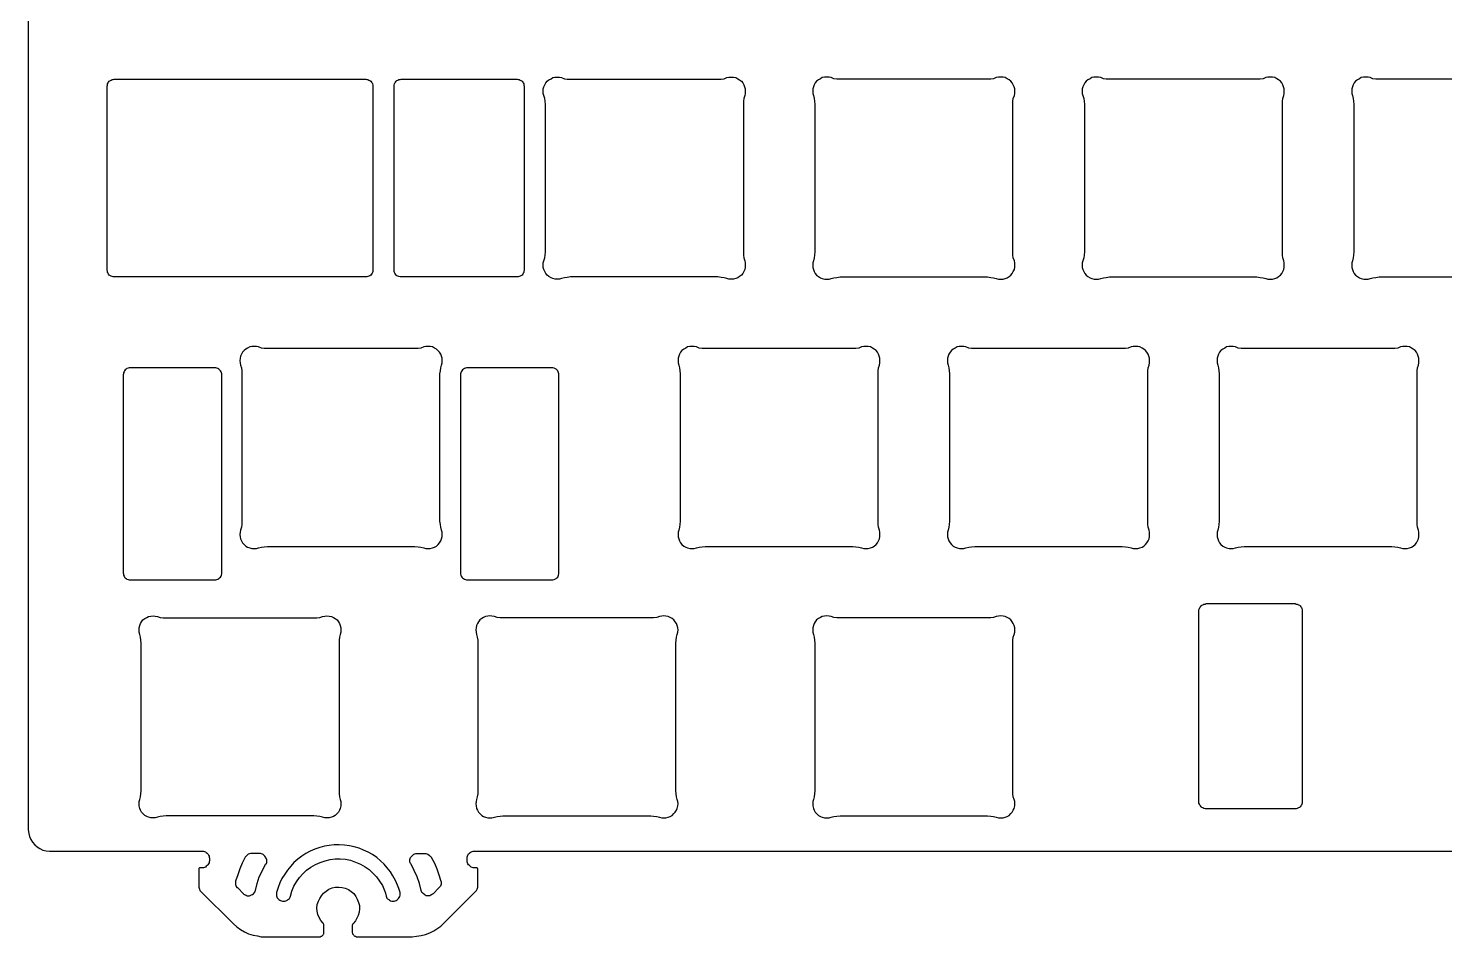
# Model space of a CAD drawing. Extents: x -525 to -176, y -2993 to -2861.
# Drawn here: x -524.8 to -424.7, y -2992.7 to -2928.5 of the extents above; entities that cross this region are included whole.
import ezdxf

# ---------------------------------------------------------------- set-up
doc = ezdxf.new("R2010")
doc.units = 0
doc.layers.get('0').update_dxf_attribs({"linetype": 'CONTINUOUS'})

msp = doc.modelspace()

# ---------------------------------------------------------------- linework, layer by layer
for points in [[(-524.820862, -2868.651855), (-524.820862, -2985.151855), (-524.820862, -2985.151855), (-524.795959, -2985.401855), (-524.746155, -2985.626953), (-524.646057, -2985.827148), (-524.521057, -2986.026855), (-524.371155, -2986.202148), (-524.195862, -2986.352051), (-523.996155, -2986.477051), (-523.795959, -2986.577148), (-523.570862, -2986.626953), (-523.320862, -2986.651855), (-523.320862, -2986.651855), (-512.521057, -2986.651855), (-512.521057, -2986.651855), (-512.445862, -2986.651855), (-512.371155, -2986.676758), (-512.371155, -2986.676758), (-512.295959, -2986.702148), (-512.246155, -2986.751953), (-512.246155, -2986.751953), (-512.170959, -2986.801758), (-512.121155, -2986.852051), (-512.121155, -2986.852051), (-512.096252, -2986.926758), (-512.045959, -2987.001953), (-512.045959, -2987.001953), (-512.045959, -2987.077148), (-512.021057, -2987.151855), (-512.021057, -2987.327148), (-512.021057, -2987.327148), (-512.045959, -2987.401855), (-512.045959, -2987.477051), (-512.045959, -2987.477051), (-512.096252, -2987.551758), (-512.121155, -2987.626953), (-512.121155, -2987.626953), (-512.170959, -2987.676758), (-512.246155, -2987.727051), (-512.246155, -2987.727051), (-512.295959, -2987.776855), (-512.371155, -2987.801758), (-512.371155, -2987.801758), (-512.445862, -2987.827148), (-512.521057, -2987.827148), (-512.670959, -2987.827148), (-512.670959, -2987.827148), (-512.695862, -2987.827148), (-512.721252, -2987.827148), (-512.721252, -2987.827148), (-512.721252, -2987.852051), (-512.746155, -2987.852051), (-512.746155, -2987.852051), (-512.746155, -2987.852051), (-512.771057, -2987.876953), (-512.771057, -2987.876953), (-512.771057, -2987.876953), (-512.771057, -2987.901855), (-512.771057, -2987.901855), (-512.771057, -2987.901855), (-512.771057, -2987.926758), (-512.771057, -2989.126953), (-512.771057, -2989.126953), (-512.771057, -2989.202148), (-512.746155, -2989.276855), (-512.746155, -2989.276855), (-512.721252, -2989.352051), (-512.695862, -2989.426758), (-512.695862, -2989.426758), (-512.670959, -2989.452148), (-512.646057, -2989.477051), (-510.320862, -2991.801758), (-510.320862, -2991.801758), (-510.070862, -2992.001953), (-509.820862, -2992.202148), (-509.545959, -2992.352051), (-509.545959, -2992.352051), (-509.246155, -2992.501953), (-508.920959, -2992.602051), (-508.621155, -2992.651855), (-508.621155, -2992.651855), (-508.371155, -2992.702148), (-508.121155, -2992.702148), (-504.221252, -2992.702148), (-504.221252, -2992.702148), (-504.170959, -2992.702148), (-504.121155, -2992.676758), (-504.121155, -2992.676758), (-504.070862, -2992.676758), (-504.045959, -2992.651855), (-504.045959, -2992.651855), (-503.996155, -2992.602051), (-503.971252, -2992.577148), (-503.971252, -2992.577148), (-503.945862, -2992.526855), (-503.920959, -2992.501953), (-503.920959, -2992.501953), (-503.920959, -2992.452148), (-503.920959, -2992.401855), (-503.920959, -2991.952148), (-503.920959, -2991.952148), (-503.920959, -2991.901855), (-503.920959, -2991.852051), (-503.920959, -2991.852051), (-503.945862, -2991.801758), (-503.971252, -2991.776855), (-503.971252, -2991.776855), (-503.971252, -2991.751953), (-503.996155, -2991.727051), (-503.996155, -2991.727051), (-504.146057, -2991.551758), (-504.271057, -2991.352051), (-504.271057, -2991.352051), (-504.346252, -2991.126953), (-504.396057, -2990.901855), (-504.396057, -2990.901855), (-504.420959, -2990.676758), (-504.396057, -2990.426758), (-504.396057, -2990.426758), (-504.320862, -2990.202148), (-504.221252, -2990.001953), (-504.221252, -2990.001953), (-504.096252, -2989.801758), (-503.945862, -2989.626953), (-503.945862, -2989.626953), (-503.771057, -2989.477051), (-503.570862, -2989.352051), (-503.570862, -2989.352051), (-503.346252, -2989.251953), (-503.121155, -2989.202148), (-503.121155, -2989.202148), (-502.871155, -2989.202148), (-502.646057, -2989.227051), (-502.646057, -2989.227051), (-502.420959, -2989.276855), (-502.195862, -2989.376953), (-502.195862, -2989.376953), (-501.996155, -2989.501953), (-501.820862, -2989.651855), (-501.820862, -2989.651855), (-501.670959, -2989.852051), (-501.570862, -2990.051758), (-501.570862, -2990.051758), (-501.471252, -2990.276855), (-501.420959, -2990.501953), (-501.420959, -2990.501953), (-501.420959, -2990.727051), (-501.445862, -2990.977051), (-501.445862, -2990.977051), (-501.496155, -2991.202148), (-501.596252, -2991.401855), (-501.596252, -2991.401855), (-501.695862, -2991.577148), (-501.820862, -2991.727051), (-501.820862, -2991.727051), (-501.846252, -2991.776855), (-501.871155, -2991.801758), (-501.871155, -2991.801758), (-501.896057, -2991.852051), (-501.920959, -2991.901855), (-501.920959, -2991.901855), (-501.920959, -2991.926758), (-501.920959, -2991.952148), (-501.920959, -2992.401855), (-501.920959, -2992.401855), (-501.896057, -2992.452148), (-501.896057, -2992.501953), (-501.896057, -2992.501953), (-501.871155, -2992.526855), (-501.846252, -2992.577148), (-501.846252, -2992.577148), (-501.820862, -2992.602051), (-501.795959, -2992.651855), (-501.795959, -2992.651855), (-501.746155, -2992.676758), (-501.695862, -2992.676758), (-501.695862, -2992.676758), (-501.646057, -2992.702148), (-501.621155, -2992.702148), (-497.695862, -2992.702148)], [(-519.246155, -2932.551758), (-519.221252, -2932.477051), (-519.221252, -2932.401855), (-519.221252, -2932.401855), (-519.170959, -2932.327148), (-519.146057, -2932.276855), (-519.146057, -2932.276855), (-519.096252, -2932.202148), (-519.021057, -2932.151855), (-519.021057, -2932.151855), (-518.971252, -2932.126953), (-518.896057, -2932.077148), (-518.896057, -2932.077148), (-518.820862, -2932.077148), (-518.746155, -2932.051758), (-500.971252, -2932.051758), (-500.971252, -2932.051758), (-500.896057, -2932.077148), (-500.820862, -2932.077148), (-500.820862, -2932.077148), (-500.746155, -2932.126953), (-500.670959, -2932.151855), (-500.670959, -2932.151855), (-500.621155, -2932.202148), (-500.570862, -2932.276855), (-500.570862, -2932.276855), (-500.521057, -2932.327148), (-500.496155, -2932.401855), (-500.496155, -2932.401855), (-500.471252, -2932.477051), (-500.471252, -2932.551758), (-500.471252, -2945.551758), (-500.471252, -2945.551758), (-500.471252, -2945.651855), (-500.496155, -2945.727051), (-500.496155, -2945.727051), (-500.521057, -2945.776855), (-500.570862, -2945.852051), (-500.570862, -2945.852051), (-500.621155, -2945.926758), (-500.670959, -2945.977051), (-500.670959, -2945.977051), (-500.746155, -2946.001953), (-500.820862, -2946.026855), (-500.820862, -2946.026855), (-500.896057, -2946.051758), (-500.971252, -2946.051758), (-518.746155, -2946.051758), (-518.746155, -2946.051758), (-518.820862, -2946.051758), (-518.896057, -2946.026855), (-518.896057, -2946.026855), (-518.971252, -2946.001953), (-519.021057, -2945.977051), (-519.021057, -2945.977051), (-519.096252, -2945.926758), (-519.146057, -2945.852051), (-519.146057, -2945.852051), (-519.170959, -2945.776855), (-519.221252, -2945.727051), (-519.221252, -2945.727051), (-519.221252, -2945.651855), (-519.246155, -2945.551758), (-519.246155, -2932.551758)], [(-498.971252, -2932.551758), (-498.971252, -2932.477051), (-498.945862, -2932.401855), (-498.945862, -2932.401855), (-498.920959, -2932.327148), (-498.871155, -2932.276855), (-498.871155, -2932.276855), (-498.820862, -2932.202148), (-498.771057, -2932.151855), (-498.771057, -2932.151855), (-498.695862, -2932.126953), (-498.621155, -2932.077148), (-498.621155, -2932.077148), (-498.545959, -2932.077148), (-498.471252, -2932.051758), (-490.271057, -2932.051758), (-490.271057, -2932.051758), (-490.195862, -2932.077148), (-490.121155, -2932.077148), (-490.121155, -2932.077148), (-490.045959, -2932.126953), (-489.996155, -2932.151855), (-489.996155, -2932.151855), (-489.920959, -2932.202148), (-489.871155, -2932.276855), (-489.871155, -2932.276855), (-489.846252, -2932.327148), (-489.795959, -2932.401855), (-489.795959, -2932.401855), (-489.795959, -2932.477051), (-489.771057, -2932.551758), (-489.771057, -2945.551758), (-489.771057, -2945.551758), (-489.795959, -2945.651855), (-489.795959, -2945.727051), (-489.795959, -2945.727051), (-489.846252, -2945.776855), (-489.871155, -2945.852051), (-489.871155, -2945.852051), (-489.920959, -2945.926758), (-489.996155, -2945.977051), (-489.996155, -2945.977051), (-490.045959, -2946.001953), (-490.121155, -2946.026855), (-490.121155, -2946.026855), (-490.195862, -2946.051758), (-490.271057, -2946.051758), (-498.471252, -2946.051758), (-498.471252, -2946.051758), (-498.545959, -2946.051758), (-498.621155, -2946.026855), (-498.621155, -2946.026855), (-498.695862, -2946.001953), (-498.771057, -2945.977051), (-498.771057, -2945.977051), (-498.820862, -2945.926758), (-498.871155, -2945.852051), (-498.871155, -2945.852051), (-498.920959, -2945.776855), (-498.945862, -2945.727051), (-498.945862, -2945.727051), (-498.971252, -2945.651855), (-498.971252, -2945.551758), (-498.971252, -2932.551758)], [(-486.496155, -2946.051758), (-486.721252, -2946.077148), (-486.920959, -2946.102051), (-487.121155, -2946.151855), (-487.271057, -2946.202148), (-487.420959, -2946.202148), (-487.420959, -2946.202148), (-487.570862, -2946.202148), (-487.746155, -2946.151855), (-487.746155, -2946.151855), (-487.871155, -2946.102051), (-488.021057, -2946.026855), (-488.021057, -2946.026855), (-488.146057, -2945.926758), (-488.246155, -2945.801758), (-488.246155, -2945.801758), (-488.320862, -2945.651855), (-488.371155, -2945.526855), (-488.371155, -2945.526855), (-488.420959, -2945.376953), (-488.420959, -2945.202148), (-488.420959, -2945.202148), (-488.420959, -2945.051758), (-488.371155, -2944.901855), (-488.371155, -2944.901855), (-488.320862, -2944.702148), (-488.295959, -2944.501953), (-488.271057, -2944.276855), (-488.271057, -2933.852051), (-488.271057, -2933.852051), (-488.295959, -2933.626953), (-488.320862, -2933.426758), (-488.371155, -2933.227051), (-488.371155, -2933.227051), (-488.420959, -2933.077148), (-488.420959, -2932.926758), (-488.420959, -2932.926758), (-488.420959, -2932.751953), (-488.371155, -2932.602051), (-488.371155, -2932.602051), (-488.320862, -2932.452148), (-488.246155, -2932.327148), (-488.246155, -2932.327148), (-488.146057, -2932.202148), (-488.021057, -2932.102051), (-488.021057, -2932.102051), (-487.871155, -2932.026855), (-487.746155, -2931.952148), (-487.746155, -2931.952148), (-487.596252, -2931.926758), (-487.420959, -2931.926758), (-487.420959, -2931.926758), (-487.271057, -2931.926758), (-487.121155, -2931.952148), (-487.121155, -2931.952148), (-486.920959, -2932.026855), (-486.721252, -2932.051758), (-486.496155, -2932.051758), (-476.070862, -2932.051758), (-476.070862, -2932.051758), (-475.846252, -2932.051758), (-475.646057, -2932.026855), (-475.445862, -2931.952148), (-475.445862, -2931.952148), (-475.295959, -2931.926758), (-475.146057, -2931.926758), (-475.146057, -2931.926758), (-474.971252, -2931.926758), (-474.820862, -2931.952148), (-474.820862, -2931.952148), (-474.670959, -2932.026855), (-474.545959, -2932.102051), (-474.545959, -2932.102051), (-474.420959, -2932.202148), (-474.320862, -2932.327148), (-474.320862, -2932.327148), (-474.246155, -2932.452148), (-474.195862, -2932.602051), (-474.195862, -2932.602051), (-474.146057, -2932.751953), (-474.146057, -2932.901855), (-474.146057, -2932.901855), (-474.146057, -2933.077148), (-474.170959, -2933.227051), (-474.170959, -2933.227051), (-474.246155, -2933.426758), (-474.271057, -2933.626953), (-474.271057, -2933.852051), (-474.271057, -2944.276855), (-474.271057, -2944.276855), (-474.271057, -2944.501953), (-474.246155, -2944.702148), (-474.170959, -2944.901855), (-474.170959, -2944.901855), (-474.146057, -2945.051758), (-474.146057, -2945.202148), (-474.146057, -2945.202148), (-474.146057, -2945.352051), (-474.170959, -2945.526855), (-474.170959, -2945.526855), (-474.246155, -2945.651855), (-474.320862, -2945.801758), (-474.320862, -2945.801758), (-474.420959, -2945.926758), (-474.545959, -2946.026855), (-474.545959, -2946.026855), (-474.670959, -2946.102051), (-474.820862, -2946.151855), (-474.820862, -2946.151855), (-474.971252, -2946.202148), (-475.146057, -2946.202148), (-475.146057, -2946.202148), (-475.295959, -2946.202148), (-475.445862, -2946.151855), (-475.445862, -2946.151855), (-475.646057, -2946.102051), (-475.846252, -2946.077148), (-476.070862, -2946.051758), (-486.496155, -2946.051758)], [(-469.221252, -2944.276855), (-469.246155, -2944.501953), (-469.271057, -2944.702148), (-469.320862, -2944.901855), (-469.320862, -2944.901855), (-469.371155, -2945.051758), (-469.371155, -2945.202148), (-469.371155, -2945.202148), (-469.371155, -2945.376953), (-469.320862, -2945.526855), (-469.320862, -2945.526855), (-469.271057, -2945.651855), (-469.195862, -2945.801758), (-469.195862, -2945.801758), (-469.096252, -2945.926758), (-468.971252, -2946.026855), (-468.971252, -2946.026855), (-468.820862, -2946.102051), (-468.695862, -2946.151855), (-468.695862, -2946.151855), (-468.521057, -2946.202148), (-468.371155, -2946.202148), (-468.371155, -2946.202148), (-468.221252, -2946.202148), (-468.070862, -2946.151855), (-467.871155, -2946.102051), (-467.670959, -2946.077148), (-467.445862, -2946.051758), (-457.021057, -2946.051758), (-457.021057, -2946.051758), (-456.795959, -2946.077148), (-456.596252, -2946.102051), (-456.396057, -2946.151855), (-456.396057, -2946.151855), (-456.246155, -2946.202148), (-456.096252, -2946.202148), (-456.096252, -2946.202148), (-455.920959, -2946.202148), (-455.771057, -2946.151855), (-455.771057, -2946.151855), (-455.621155, -2946.102051), (-455.496155, -2946.026855), (-455.496155, -2946.026855), (-455.371155, -2945.926758), (-455.271057, -2945.801758), (-455.271057, -2945.801758), (-455.195862, -2945.651855), (-455.121155, -2945.526855), (-455.121155, -2945.526855), (-455.096252, -2945.352051), (-455.096252, -2945.202148), (-455.096252, -2945.202148), (-455.096252, -2945.051758), (-455.121155, -2944.901855), (-455.121155, -2944.901855), (-455.195862, -2944.702148), (-455.221252, -2944.501953), (-455.221252, -2944.276855), (-455.221252, -2933.852051), (-455.221252, -2933.626953), (-455.195862, -2933.426758), (-455.121155, -2933.227051), (-455.121155, -2933.227051), (-455.096252, -2933.077148), (-455.096252, -2932.901855), (-455.096252, -2932.901855), (-455.096252, -2932.751953), (-455.146057, -2932.602051), (-455.146057, -2932.602051), (-455.195862, -2932.452148), (-455.271057, -2932.327148), (-455.271057, -2932.327148), (-455.371155, -2932.202148), (-455.496155, -2932.102051), (-455.496155, -2932.102051), (-455.621155, -2932.026855), (-455.771057, -2931.952148), (-455.771057, -2931.952148), (-455.920959, -2931.926758), (-456.096252, -2931.926758), (-456.096252, -2931.926758), (-456.246155, -2931.926758), (-456.396057, -2931.952148), (-456.396057, -2931.952148), (-456.596252, -2932.026855), (-456.795959, -2932.051758), (-457.021057, -2932.051758), (-467.445862, -2932.051758), (-467.670959, -2932.051758), (-467.871155, -2932.026855), (-468.070862, -2931.952148), (-468.070862, -2931.952148), (-468.221252, -2931.926758), (-468.371155, -2931.926758), (-468.371155, -2931.926758), (-468.545959, -2931.926758), (-468.695862, -2931.952148), (-468.695862, -2931.952148), (-468.820862, -2932.026855), (-468.971252, -2932.102051), (-468.971252, -2932.102051), (-469.096252, -2932.202148), (-469.195862, -2932.327148), (-469.195862, -2932.327148), (-469.271057, -2932.452148), (-469.320862, -2932.602051), (-469.320862, -2932.602051), (-469.371155, -2932.751953), (-469.371155, -2932.926758), (-469.371155, -2932.926758), (-469.371155, -2933.077148), (-469.320862, -2933.227051), (-469.320862, -2933.227051), (-469.271057, -2933.426758), (-469.246155, -2933.626953), (-469.221252, -2933.852051), (-469.221252, -2944.276855)], [(-450.170959, -2944.276855), (-450.195862, -2944.501953), (-450.221252, -2944.702148), (-450.271057, -2944.901855), (-450.271057, -2944.901855), (-450.320862, -2945.051758), (-450.320862, -2945.202148), (-450.320862, -2945.202148), (-450.320862, -2945.376953), (-450.271057, -2945.526855), (-450.271057, -2945.526855), (-450.221252, -2945.651855), (-450.146057, -2945.801758), (-450.146057, -2945.801758), (-450.045959, -2945.926758), (-449.920959, -2946.026855), (-449.920959, -2946.026855), (-449.771057, -2946.102051), (-449.646057, -2946.151855), (-449.646057, -2946.151855), (-449.471252, -2946.202148), (-449.320862, -2946.202148), (-449.320862, -2946.202148), (-449.170959, -2946.202148), (-449.021057, -2946.151855), (-448.820862, -2946.102051), (-448.621155, -2946.077148), (-448.396057, -2946.051758), (-437.971252, -2946.051758), (-437.971252, -2946.051758), (-437.746155, -2946.077148), (-437.545959, -2946.102051), (-437.346252, -2946.151855), (-437.346252, -2946.151855), (-437.195862, -2946.202148), (-437.045959, -2946.202148), (-437.045959, -2946.202148), (-436.871155, -2946.202148), (-436.721252, -2946.151855), (-436.721252, -2946.151855), (-436.570862, -2946.102051), (-436.445862, -2946.026855), (-436.445862, -2946.026855), (-436.320862, -2945.926758), (-436.221252, -2945.801758), (-436.221252, -2945.801758), (-436.146057, -2945.651855), (-436.070862, -2945.526855), (-436.070862, -2945.526855), (-436.045959, -2945.352051), (-436.045959, -2945.202148), (-436.045959, -2945.202148), (-436.045959, -2945.051758), (-436.070862, -2944.901855), (-436.070862, -2944.901855), (-436.146057, -2944.702148), (-436.170959, -2944.501953), (-436.170959, -2944.276855), (-436.170959, -2933.852051), (-436.170959, -2933.626953), (-436.146057, -2933.426758), (-436.070862, -2933.227051), (-436.070862, -2933.227051), (-436.045959, -2933.077148), (-436.045959, -2932.901855), (-436.045959, -2932.901855), (-436.045959, -2932.751953), (-436.096252, -2932.602051), (-436.096252, -2932.602051), (-436.146057, -2932.452148), (-436.221252, -2932.327148), (-436.221252, -2932.327148), (-436.320862, -2932.202148), (-436.445862, -2932.102051), (-436.445862, -2932.102051), (-436.570862, -2932.026855), (-436.721252, -2931.952148), (-436.721252, -2931.952148), (-436.871155, -2931.926758), (-437.045959, -2931.926758), (-437.045959, -2931.926758), (-437.195862, -2931.926758), (-437.346252, -2931.952148), (-437.346252, -2931.952148), (-437.545959, -2932.026855), (-437.746155, -2932.051758), (-437.971252, -2932.051758), (-448.396057, -2932.051758), (-448.621155, -2932.051758), (-448.820862, -2932.026855), (-449.021057, -2931.952148), (-449.021057, -2931.952148), (-449.170959, -2931.926758), (-449.320862, -2931.926758), (-449.320862, -2931.926758), (-449.496155, -2931.926758), (-449.646057, -2931.952148), (-449.646057, -2931.952148), (-449.771057, -2932.026855), (-449.920959, -2932.102051), (-449.920959, -2932.102051), (-450.045959, -2932.202148), (-450.146057, -2932.327148), (-450.146057, -2932.327148), (-450.221252, -2932.452148), (-450.271057, -2932.602051), (-450.271057, -2932.602051), (-450.320862, -2932.751953), (-450.320862, -2932.926758), (-450.320862, -2932.926758), (-450.320862, -2933.077148), (-450.271057, -2933.227051), (-450.271057, -2933.227051), (-450.221252, -2933.426758), (-450.195862, -2933.626953), (-450.170959, -2933.852051), (-450.170959, -2944.276855)], [(-418.920959, -2932.051758), (-429.346252, -2932.051758), (-429.570862, -2932.051758), (-429.771057, -2932.026855), (-429.971252, -2931.952148), (-429.971252, -2931.952148), (-430.121155, -2931.926758), (-430.271057, -2931.926758), (-430.271057, -2931.926758), (-430.445862, -2931.926758), (-430.596252, -2931.952148), (-430.596252, -2931.952148), (-430.721252, -2932.026855), (-430.871155, -2932.102051), (-430.871155, -2932.102051), (-430.996155, -2932.202148), (-431.096252, -2932.327148), (-431.096252, -2932.327148), (-431.170959, -2932.452148), (-431.221252, -2932.602051), (-431.221252, -2932.602051), (-431.271057, -2932.751953), (-431.271057, -2932.926758), (-431.271057, -2932.926758), (-431.271057, -2933.077148), (-431.221252, -2933.227051), (-431.221252, -2933.227051), (-431.170959, -2933.426758), (-431.146057, -2933.626953), (-431.121155, -2933.852051), (-431.121155, -2944.276855)], [(-431.121155, -2944.276855), (-431.146057, -2944.501953), (-431.170959, -2944.702148), (-431.221252, -2944.901855), (-431.221252, -2944.901855), (-431.271057, -2945.051758), (-431.271057, -2945.202148), (-431.271057, -2945.202148), (-431.271057, -2945.376953), (-431.221252, -2945.526855), (-431.221252, -2945.526855), (-431.170959, -2945.651855), (-431.096252, -2945.801758), (-431.096252, -2945.801758), (-430.996155, -2945.926758), (-430.871155, -2946.026855), (-430.871155, -2946.026855), (-430.721252, -2946.102051), (-430.596252, -2946.151855), (-430.596252, -2946.151855), (-430.420959, -2946.202148), (-430.271057, -2946.202148), (-430.271057, -2946.202148), (-430.121155, -2946.202148), (-429.971252, -2946.151855), (-429.771057, -2946.102051), (-429.570862, -2946.077148), (-429.346252, -2946.051758), (-418.920959, -2946.051758)], [(-495.721252, -2963.327148), (-495.721252, -2952.901855), (-495.695862, -2952.676758), (-495.670959, -2952.477051), (-495.621155, -2952.276855), (-495.621155, -2952.276855), (-495.570862, -2952.126953), (-495.570862, -2951.952148), (-495.570862, -2951.952148), (-495.570862, -2951.801758), (-495.621155, -2951.651855), (-495.621155, -2951.651855), (-495.670959, -2951.501953), (-495.746155, -2951.376953), (-495.746155, -2951.376953), (-495.871155, -2951.251953), (-495.971252, -2951.151855), (-495.971252, -2951.151855), (-496.121155, -2951.077148), (-496.246155, -2951.001953), (-496.246155, -2951.001953), (-496.420959, -2950.977051), (-496.570862, -2950.977051), (-496.570862, -2950.977051), (-496.721252, -2950.977051), (-496.871155, -2951.001953), (-496.871155, -2951.001953), (-497.070862, -2951.077148), (-497.271057, -2951.102051), (-497.496155, -2951.102051), (-507.920959, -2951.102051), (-507.920959, -2951.102051), (-508.146057, -2951.102051), (-508.346252, -2951.077148), (-508.545959, -2951.001953), (-508.545959, -2951.001953), (-508.695862, -2950.977051), (-508.871155, -2950.977051), (-508.871155, -2950.977051), (-509.021057, -2950.977051), (-509.170959, -2951.001953), (-509.170959, -2951.001953), (-509.320862, -2951.077148), (-509.445862, -2951.151855), (-509.445862, -2951.151855), (-509.570862, -2951.251953), (-509.670959, -2951.376953), (-509.670959, -2951.376953), (-509.746155, -2951.501953), (-509.820862, -2951.651855), (-509.820862, -2951.651855), (-509.846252, -2951.801758), (-509.871155, -2951.977051), (-509.871155, -2951.977051), (-509.846252, -2952.126953), (-509.820862, -2952.276855), (-509.820862, -2952.276855), (-509.746155, -2952.477051), (-509.721252, -2952.676758), (-509.721252, -2952.901855), (-509.721252, -2963.327148), (-509.721252, -2963.327148), (-509.721252, -2963.551758), (-509.746155, -2963.751953), (-509.820862, -2963.952148), (-509.846252, -2964.102051), (-509.871155, -2964.251953), (-509.871155, -2964.251953), (-509.846252, -2964.426758), (-509.820862, -2964.577148), (-509.820862, -2964.577148), (-509.746155, -2964.702148), (-509.670959, -2964.852051), (-509.670959, -2964.852051), (-509.570862, -2964.977051), (-509.445862, -2965.077148), (-509.445862, -2965.077148), (-509.320862, -2965.151855), (-509.170959, -2965.202148), (-509.170959, -2965.202148), (-509.021057, -2965.251953), (-508.846252, -2965.251953), (-508.846252, -2965.251953), (-508.695862, -2965.251953), (-508.545959, -2965.202148), (-508.545959, -2965.202148), (-508.346252, -2965.151855), (-508.146057, -2965.126953), (-507.920959, -2965.102051), (-497.496155, -2965.102051), (-497.496155, -2965.102051), (-497.271057, -2965.126953), (-497.070862, -2965.151855), (-496.871155, -2965.202148), (-496.871155, -2965.202148), (-496.721252, -2965.251953), (-496.570862, -2965.251953), (-496.570862, -2965.251953), (-496.420959, -2965.251953), (-496.246155, -2965.202148), (-496.246155, -2965.202148), (-496.121155, -2965.151855), (-495.971252, -2965.077148), (-495.971252, -2965.077148), (-495.846252, -2964.977051), (-495.746155, -2964.852051), (-495.746155, -2964.852051), (-495.670959, -2964.702148), (-495.621155, -2964.577148), (-495.621155, -2964.577148), (-495.570862, -2964.401855), (-495.570862, -2964.251953), (-495.570862, -2964.251953), (-495.570862, -2964.102051), (-495.621155, -2963.952148), (-495.621155, -2963.952148), (-495.670959, -2963.751953), (-495.695862, -2963.551758), (-495.721252, -2963.327148)], [(-478.746155, -2963.327148), (-478.771057, -2963.551758), (-478.795959, -2963.751953), (-478.846252, -2963.952148), (-478.896057, -2964.102051), (-478.896057, -2964.251953), (-478.896057, -2964.251953), (-478.896057, -2964.426758), (-478.846252, -2964.577148), (-478.846252, -2964.577148), (-478.795959, -2964.702148), (-478.721252, -2964.852051), (-478.721252, -2964.852051), (-478.621155, -2964.977051), (-478.496155, -2965.077148), (-478.496155, -2965.077148), (-478.346252, -2965.151855), (-478.221252, -2965.202148), (-478.221252, -2965.202148), (-478.045959, -2965.251953), (-477.896057, -2965.251953), (-477.896057, -2965.251953), (-477.746155, -2965.251953), (-477.596252, -2965.202148), (-477.596252, -2965.202148), (-477.396057, -2965.151855), (-477.195862, -2965.126953), (-476.971252, -2965.102051), (-466.545959, -2965.102051), (-466.545959, -2965.102051), (-466.320862, -2965.126953), (-466.121155, -2965.151855), (-465.920959, -2965.202148), (-465.920959, -2965.202148), (-465.771057, -2965.251953), (-465.621155, -2965.251953), (-465.621155, -2965.251953), (-465.445862, -2965.251953), (-465.295959, -2965.202148), (-465.295959, -2965.202148), (-465.146057, -2965.151855), (-465.021057, -2965.077148), (-465.021057, -2965.077148), (-464.896057, -2964.977051), (-464.795959, -2964.852051), (-464.795959, -2964.852051), (-464.721252, -2964.702148), (-464.646057, -2964.577148), (-464.646057, -2964.577148), (-464.621155, -2964.401855), (-464.621155, -2964.251953), (-464.621155, -2964.251953), (-464.621155, -2964.102051), (-464.646057, -2963.952148), (-464.646057, -2963.952148), (-464.721252, -2963.751953), (-464.746155, -2963.551758), (-464.746155, -2963.327148), (-464.746155, -2952.901855), (-464.746155, -2952.676758), (-464.721252, -2952.477051), (-464.646057, -2952.276855), (-464.646057, -2952.276855), (-464.621155, -2952.126953), (-464.621155, -2951.952148), (-464.621155, -2951.952148), (-464.621155, -2951.801758), (-464.670959, -2951.651855), (-464.670959, -2951.651855), (-464.721252, -2951.501953), (-464.795959, -2951.376953), (-464.795959, -2951.376953), (-464.896057, -2951.251953), (-465.021057, -2951.151855), (-465.021057, -2951.151855), (-465.146057, -2951.077148), (-465.295959, -2951.001953), (-465.295959, -2951.001953), (-465.445862, -2950.977051), (-465.621155, -2950.977051), (-465.621155, -2950.977051), (-465.771057, -2950.977051), (-465.920959, -2951.001953), (-465.920959, -2951.001953), (-466.121155, -2951.077148), (-466.320862, -2951.102051), (-466.545959, -2951.102051), (-476.971252, -2951.102051), (-477.195862, -2951.102051), (-477.396057, -2951.077148), (-477.596252, -2951.001953), (-477.596252, -2951.001953), (-477.746155, -2950.977051), (-477.896057, -2950.977051), (-477.896057, -2950.977051), (-478.070862, -2950.977051), (-478.221252, -2951.001953), (-478.221252, -2951.001953), (-478.346252, -2951.077148), (-478.496155, -2951.151855), (-478.496155, -2951.151855), (-478.621155, -2951.251953), (-478.721252, -2951.376953), (-478.721252, -2951.376953), (-478.795959, -2951.501953), (-478.846252, -2951.651855), (-478.846252, -2951.651855), (-478.896057, -2951.801758), (-478.896057, -2951.977051), (-478.896057, -2951.977051), (-478.896057, -2952.126953), (-478.846252, -2952.276855), (-478.846252, -2952.276855), (-478.795959, -2952.477051), (-478.771057, -2952.676758), (-478.746155, -2952.901855), (-478.746155, -2963.327148)], [(-459.695862, -2963.327148), (-459.721252, -2963.551758), (-459.746155, -2963.751953), (-459.795959, -2963.952148), (-459.846252, -2964.102051), (-459.846252, -2964.251953), (-459.846252, -2964.251953), (-459.846252, -2964.426758), (-459.795959, -2964.577148), (-459.795959, -2964.577148), (-459.746155, -2964.702148), (-459.670959, -2964.852051), (-459.670959, -2964.852051), (-459.570862, -2964.977051), (-459.445862, -2965.077148), (-459.445862, -2965.077148), (-459.295959, -2965.151855), (-459.170959, -2965.202148), (-459.170959, -2965.202148), (-458.996155, -2965.251953), (-458.846252, -2965.251953), (-458.846252, -2965.251953), (-458.695862, -2965.251953), (-458.545959, -2965.202148), (-458.545959, -2965.202148), (-458.346252, -2965.151855), (-458.146057, -2965.126953), (-457.920959, -2965.102051), (-447.496155, -2965.102051), (-447.496155, -2965.102051), (-447.271057, -2965.126953), (-447.070862, -2965.151855), (-446.871155, -2965.202148), (-446.871155, -2965.202148), (-446.721252, -2965.251953), (-446.570862, -2965.251953), (-446.570862, -2965.251953), (-446.396057, -2965.251953), (-446.246155, -2965.202148), (-446.246155, -2965.202148), (-446.096252, -2965.151855), (-445.971252, -2965.077148), (-445.971252, -2965.077148), (-445.846252, -2964.977051), (-445.746155, -2964.852051), (-445.746155, -2964.852051), (-445.670959, -2964.702148), (-445.596252, -2964.577148), (-445.596252, -2964.577148), (-445.570862, -2964.401855), (-445.570862, -2964.251953), (-445.570862, -2964.251953), (-445.570862, -2964.102051), (-445.596252, -2963.952148), (-445.596252, -2963.952148), (-445.670959, -2963.751953), (-445.695862, -2963.551758), (-445.695862, -2963.327148), (-445.695862, -2952.901855), (-445.695862, -2952.676758), (-445.670959, -2952.477051), (-445.596252, -2952.276855), (-445.596252, -2952.276855), (-445.570862, -2952.126953), (-445.570862, -2951.952148), (-445.570862, -2951.952148), (-445.570862, -2951.801758), (-445.621155, -2951.651855), (-445.621155, -2951.651855), (-445.670959, -2951.501953), (-445.746155, -2951.376953), (-445.746155, -2951.376953), (-445.846252, -2951.251953), (-445.971252, -2951.151855), (-445.971252, -2951.151855), (-446.096252, -2951.077148), (-446.246155, -2951.001953), (-446.246155, -2951.001953), (-446.396057, -2950.977051), (-446.570862, -2950.977051), (-446.570862, -2950.977051), (-446.721252, -2950.977051), (-446.871155, -2951.001953), (-446.871155, -2951.001953), (-447.070862, -2951.077148), (-447.271057, -2951.102051), (-447.496155, -2951.102051), (-457.920959, -2951.102051), (-458.146057, -2951.102051), (-458.346252, -2951.077148), (-458.545959, -2951.001953), (-458.545959, -2951.001953), (-458.695862, -2950.977051), (-458.846252, -2950.977051), (-458.846252, -2950.977051), (-459.021057, -2950.977051), (-459.170959, -2951.001953), (-459.170959, -2951.001953), (-459.295959, -2951.077148), (-459.445862, -2951.151855), (-459.445862, -2951.151855), (-459.570862, -2951.251953), (-459.670959, -2951.376953), (-459.670959, -2951.376953), (-459.746155, -2951.501953), (-459.795959, -2951.651855), (-459.795959, -2951.651855), (-459.846252, -2951.801758), (-459.846252, -2951.977051), (-459.846252, -2951.977051), (-459.846252, -2952.126953), (-459.795959, -2952.276855), (-459.795959, -2952.276855), (-459.746155, -2952.477051), (-459.721252, -2952.676758), (-459.695862, -2952.901855), (-459.695862, -2963.327148)], [(-440.646057, -2963.327148), (-440.670959, -2963.551758), (-440.695862, -2963.751953), (-440.746155, -2963.952148), (-440.795959, -2964.102051), (-440.795959, -2964.251953), (-440.795959, -2964.251953), (-440.795959, -2964.426758), (-440.746155, -2964.577148), (-440.746155, -2964.577148), (-440.695862, -2964.702148), (-440.621155, -2964.852051), (-440.621155, -2964.852051), (-440.521057, -2964.977051), (-440.396057, -2965.077148), (-440.396057, -2965.077148), (-440.246155, -2965.151855), (-440.121155, -2965.202148), (-440.121155, -2965.202148), (-439.945862, -2965.251953), (-439.795959, -2965.251953), (-439.795959, -2965.251953), (-439.646057, -2965.251953), (-439.496155, -2965.202148), (-439.496155, -2965.202148), (-439.295959, -2965.151855), (-439.096252, -2965.126953), (-438.871155, -2965.102051), (-428.445862, -2965.102051), (-428.445862, -2965.102051), (-428.221252, -2965.126953), (-428.021057, -2965.151855), (-427.820862, -2965.202148), (-427.820862, -2965.202148), (-427.670959, -2965.251953), (-427.521057, -2965.251953), (-427.521057, -2965.251953), (-427.346252, -2965.251953), (-427.195862, -2965.202148), (-427.195862, -2965.202148), (-427.045959, -2965.151855), (-426.920959, -2965.077148), (-426.920959, -2965.077148), (-426.795959, -2964.977051), (-426.695862, -2964.852051), (-426.695862, -2964.852051), (-426.621155, -2964.702148), (-426.545959, -2964.577148), (-426.545959, -2964.577148), (-426.521057, -2964.401855), (-426.521057, -2964.251953), (-426.521057, -2964.251953), (-426.521057, -2964.102051), (-426.545959, -2963.952148), (-426.545959, -2963.952148), (-426.621155, -2963.751953), (-426.646057, -2963.551758), (-426.646057, -2963.327148), (-426.646057, -2952.901855), (-426.646057, -2952.676758), (-426.621155, -2952.477051), (-426.545959, -2952.276855), (-426.545959, -2952.276855), (-426.521057, -2952.126953), (-426.521057, -2951.952148), (-426.521057, -2951.952148), (-426.521057, -2951.801758), (-426.570862, -2951.651855), (-426.570862, -2951.651855), (-426.621155, -2951.501953), (-426.695862, -2951.376953), (-426.695862, -2951.376953), (-426.795959, -2951.251953), (-426.920959, -2951.151855), (-426.920959, -2951.151855), (-427.045959, -2951.077148), (-427.195862, -2951.001953), (-427.195862, -2951.001953), (-427.346252, -2950.977051), (-427.521057, -2950.977051), (-427.521057, -2950.977051), (-427.670959, -2950.977051), (-427.820862, -2951.001953), (-427.820862, -2951.001953), (-428.021057, -2951.077148), (-428.221252, -2951.102051), (-428.445862, -2951.102051), (-438.871155, -2951.102051), (-439.096252, -2951.102051), (-439.295959, -2951.077148), (-439.496155, -2951.001953), (-439.496155, -2951.001953), (-439.646057, -2950.977051), (-439.795959, -2950.977051), (-439.795959, -2950.977051), (-439.971252, -2950.977051), (-440.121155, -2951.001953), (-440.121155, -2951.001953), (-440.246155, -2951.077148), (-440.396057, -2951.151855), (-440.396057, -2951.151855), (-440.521057, -2951.251953), (-440.621155, -2951.376953), (-440.621155, -2951.376953), (-440.695862, -2951.501953), (-440.746155, -2951.651855), (-440.746155, -2951.651855), (-440.795959, -2951.801758), (-440.795959, -2951.977051), (-440.795959, -2951.977051), (-440.795959, -2952.126953), (-440.746155, -2952.276855), (-440.746155, -2952.276855), (-440.695862, -2952.477051), (-440.670959, -2952.676758), (-440.646057, -2952.901855), (-440.646057, -2963.327148)], [(-518.121155, -2966.977051), (-518.096252, -2967.051758), (-518.096252, -2967.126953), (-518.096252, -2967.126953), (-518.045959, -2967.202148), (-518.021057, -2967.276855), (-518.021057, -2967.276855), (-517.971252, -2967.327148), (-517.896057, -2967.376953), (-517.896057, -2967.376953), (-517.846252, -2967.426758), (-517.771057, -2967.452148), (-517.771057, -2967.452148), (-517.695862, -2967.477051), (-517.621155, -2967.477051), (-511.646057, -2967.477051), (-511.646057, -2967.477051), (-511.570862, -2967.477051), (-511.496155, -2967.452148), (-511.496155, -2967.452148), (-511.420959, -2967.426758), (-511.346252, -2967.376953), (-511.346252, -2967.376953), (-511.295959, -2967.327148), (-511.246155, -2967.276855), (-511.246155, -2967.276855), (-511.195862, -2967.202148), (-511.170959, -2967.126953), (-511.170959, -2967.126953), (-511.146057, -2967.051758), (-511.146057, -2966.977051), (-511.146057, -2952.977051), (-511.146057, -2952.977051), (-511.146057, -2952.901855), (-511.170959, -2952.827148), (-511.170959, -2952.827148), (-511.195862, -2952.751953), (-511.246155, -2952.676758), (-511.246155, -2952.676758), (-511.295959, -2952.626953), (-511.346252, -2952.577148), (-511.346252, -2952.577148), (-511.420959, -2952.526855), (-511.496155, -2952.501953), (-511.496155, -2952.501953), (-511.570862, -2952.477051), (-511.646057, -2952.477051), (-517.621155, -2952.477051), (-517.621155, -2952.477051), (-517.695862, -2952.477051), (-517.771057, -2952.501953), (-517.771057, -2952.501953), (-517.846252, -2952.526855), (-517.896057, -2952.577148), (-517.896057, -2952.577148), (-517.971252, -2952.626953), (-518.021057, -2952.676758), (-518.021057, -2952.676758), (-518.045959, -2952.751953), (-518.096252, -2952.827148), (-518.096252, -2952.827148), (-518.096252, -2952.901855), (-518.121155, -2952.977051), (-518.121155, -2966.977051)], [(-494.271057, -2966.977051), (-494.271057, -2967.051758), (-494.246155, -2967.126953), (-494.246155, -2967.126953), (-494.221252, -2967.202148), (-494.170959, -2967.276855), (-494.170959, -2967.276855), (-494.121155, -2967.327148), (-494.070862, -2967.376953), (-494.070862, -2967.376953), (-493.996155, -2967.426758), (-493.920959, -2967.452148), (-493.920959, -2967.452148), (-493.846252, -2967.477051), (-493.771057, -2967.477051), (-487.820862, -2967.477051), (-487.820862, -2967.477051), (-487.746155, -2967.477051), (-487.646057, -2967.452148), (-487.646057, -2967.452148), (-487.596252, -2967.426758), (-487.521057, -2967.376953), (-487.521057, -2967.376953), (-487.471252, -2967.327148), (-487.396057, -2967.276855), (-487.396057, -2967.276855), (-487.371155, -2967.202148), (-487.346252, -2967.126953), (-487.346252, -2967.126953), (-487.320862, -2967.051758), (-487.320862, -2966.977051), (-487.320862, -2952.977051), (-487.320862, -2952.977051), (-487.320862, -2952.901855), (-487.346252, -2952.827148), (-487.346252, -2952.827148), (-487.371155, -2952.751953), (-487.396057, -2952.676758), (-487.396057, -2952.676758), (-487.471252, -2952.626953), (-487.521057, -2952.577148), (-487.521057, -2952.577148), (-487.596252, -2952.526855), (-487.646057, -2952.501953), (-487.646057, -2952.501953), (-487.746155, -2952.477051), (-487.820862, -2952.477051), (-493.771057, -2952.477051), (-493.771057, -2952.477051), (-493.846252, -2952.477051), (-493.920959, -2952.501953), (-493.920959, -2952.501953), (-493.996155, -2952.526855), (-494.070862, -2952.577148), (-494.070862, -2952.577148), (-494.121155, -2952.626953), (-494.170959, -2952.676758), (-494.170959, -2952.676758), (-494.221252, -2952.751953), (-494.246155, -2952.827148), (-494.246155, -2952.827148), (-494.271057, -2952.901855), (-494.271057, -2952.977051), (-494.271057, -2966.977051)], [(-442.070862, -2969.651855), (-442.070862, -2969.577148), (-442.045959, -2969.501953), (-442.045959, -2969.501953), (-442.021057, -2969.426758), (-441.971252, -2969.376953), (-441.971252, -2969.376953), (-441.920959, -2969.301758), (-441.871155, -2969.251953), (-441.871155, -2969.251953), (-441.795959, -2969.227051), (-441.721252, -2969.176758), (-441.721252, -2969.176758), (-441.646057, -2969.176758), (-441.570862, -2969.151855), (-435.271057, -2969.151855), (-435.271057, -2969.151855), (-435.195862, -2969.176758), (-435.121155, -2969.176758), (-435.121155, -2969.176758), (-435.045959, -2969.227051), (-434.971252, -2969.251953), (-434.971252, -2969.251953), (-434.920959, -2969.301758), (-434.871155, -2969.376953), (-434.871155, -2969.376953), (-434.820862, -2969.426758), (-434.795959, -2969.501953), (-434.795959, -2969.501953), (-434.771057, -2969.577148), (-434.771057, -2969.651855), (-434.771057, -2983.151855), (-434.771057, -2983.151855), (-434.771057, -2983.251953), (-434.795959, -2983.327148), (-434.795959, -2983.327148), (-434.820862, -2983.401855), (-434.871155, -2983.452148), (-434.871155, -2983.452148), (-434.920959, -2983.526855), (-434.971252, -2983.577148), (-434.971252, -2983.577148), (-435.045959, -2983.602051), (-435.121155, -2983.626953), (-435.121155, -2983.626953), (-435.195862, -2983.651855), (-435.271057, -2983.651855), (-441.570862, -2983.651855), (-441.570862, -2983.651855), (-441.646057, -2983.651855), (-441.721252, -2983.626953), (-441.721252, -2983.626953), (-441.795959, -2983.602051), (-441.871155, -2983.577148), (-441.871155, -2983.577148), (-441.920959, -2983.526855), (-441.971252, -2983.452148), (-441.971252, -2983.452148), (-442.021057, -2983.401855), (-442.045959, -2983.327148), (-442.045959, -2983.327148), (-442.070862, -2983.251953), (-442.070862, -2983.151855), (-442.070862, -2969.651855)], [(-516.945862, -2983.001953), (-516.896057, -2982.801758), (-516.871155, -2982.602051), (-516.846252, -2982.376953), (-516.846252, -2971.952148), (-516.871155, -2971.727051), (-516.896057, -2971.526855), (-516.945862, -2971.327148), (-516.945862, -2971.327148), (-516.996155, -2971.176758), (-516.996155, -2971.001953), (-516.996155, -2971.001953), (-516.996155, -2970.852051), (-516.945862, -2970.702148), (-516.945862, -2970.702148), (-516.896057, -2970.551758), (-516.820862, -2970.426758), (-516.820862, -2970.426758), (-516.721252, -2970.301758), (-516.596252, -2970.202148), (-516.596252, -2970.202148), (-516.445862, -2970.126953), (-516.320862, -2970.051758), (-516.320862, -2970.051758), (-516.170959, -2970.026855), (-515.996155, -2970.001953), (-515.996155, -2970.001953), (-515.846252, -2970.026855), (-515.695862, -2970.051758), (-515.695862, -2970.051758), (-515.496155, -2970.126953), (-515.295959, -2970.151855), (-515.070862, -2970.151855), (-504.646057, -2970.151855), (-504.646057, -2970.151855), (-504.420959, -2970.151855), (-504.221252, -2970.126953), (-504.021057, -2970.051758), (-504.021057, -2970.051758), (-503.871155, -2970.026855), (-503.721252, -2970.001953), (-503.721252, -2970.001953), (-503.545959, -2970.026855), (-503.396057, -2970.051758), (-503.396057, -2970.051758), (-503.246155, -2970.126953), (-503.121155, -2970.202148), (-503.121155, -2970.202148), (-502.996155, -2970.301758), (-502.896057, -2970.426758), (-502.896057, -2970.426758), (-502.820862, -2970.551758), (-502.771057, -2970.702148), (-502.771057, -2970.702148), (-502.721252, -2970.852051), (-502.721252, -2971.001953), (-502.721252, -2971.001953), (-502.721252, -2971.176758), (-502.771057, -2971.327148), (-502.771057, -2971.327148), (-502.820862, -2971.526855), (-502.846252, -2971.727051), (-502.846252, -2971.952148), (-502.846252, -2982.376953), (-502.846252, -2982.602051), (-502.820862, -2982.801758), (-502.771057, -2983.001953), (-502.771057, -2983.001953), (-502.721252, -2983.151855), (-502.721252, -2983.301758), (-502.721252, -2983.301758), (-502.721252, -2983.452148), (-502.771057, -2983.626953), (-502.771057, -2983.626953), (-502.820862, -2983.751953), (-502.896057, -2983.901855), (-502.896057, -2983.901855), (-502.996155, -2984.001953), (-503.121155, -2984.126953), (-503.121155, -2984.126953), (-503.246155, -2984.202148), (-503.396057, -2984.251953), (-503.396057, -2984.251953), (-503.545959, -2984.301758), (-503.721252, -2984.301758), (-503.721252, -2984.301758), (-503.871155, -2984.301758), (-504.021057, -2984.251953), (-504.021057, -2984.251953), (-504.221252, -2984.202148), (-504.420959, -2984.176758), (-504.646057, -2984.151855), (-504.646057, -2984.151855), (-515.070862, -2984.151855), (-515.295959, -2984.176758), (-515.496155, -2984.202148), (-515.695862, -2984.251953), (-515.695862, -2984.251953), (-515.846252, -2984.301758), (-515.996155, -2984.301758), (-515.996155, -2984.301758), (-516.170959, -2984.301758), (-516.320862, -2984.251953), (-516.320862, -2984.251953), (-516.445862, -2984.202148), (-516.596252, -2984.126953), (-516.596252, -2984.126953), (-516.721252, -2984.001953), (-516.820862, -2983.901855), (-516.820862, -2983.901855), (-516.896057, -2983.751953), (-516.945862, -2983.626953), (-516.945862, -2983.626953), (-516.996155, -2983.452148), (-516.996155, -2983.301758), (-516.996155, -2983.301758), (-516.996155, -2983.151855), (-516.945862, -2983.001953)], [(-493.045959, -2982.376953), (-493.045959, -2982.602051), (-493.096252, -2982.801758), (-493.146057, -2983.001953), (-493.170959, -2983.151855), (-493.195862, -2983.301758), (-493.195862, -2983.301758), (-493.170959, -2983.452148), (-493.146057, -2983.626953), (-493.146057, -2983.626953), (-493.070862, -2983.751953), (-492.996155, -2983.901855), (-492.996155, -2983.901855), (-492.896057, -2984.001953), (-492.771057, -2984.126953), (-492.771057, -2984.126953), (-492.646057, -2984.202148), (-492.496155, -2984.251953), (-492.496155, -2984.251953), (-492.346252, -2984.301758), (-492.195862, -2984.301758), (-492.195862, -2984.301758), (-492.045959, -2984.301758), (-491.871155, -2984.251953), (-491.871155, -2984.251953), (-491.670959, -2984.202148), (-491.471252, -2984.176758), (-491.271057, -2984.151855), (-480.820862, -2984.151855), (-480.820862, -2984.151855), (-480.621155, -2984.176758), (-480.396057, -2984.202148), (-480.195862, -2984.251953), (-480.195862, -2984.251953), (-480.045959, -2984.301758), (-479.896057, -2984.301758), (-479.896057, -2984.301758), (-479.746155, -2984.301758), (-479.596252, -2984.251953), (-479.596252, -2984.251953), (-479.445862, -2984.202148), (-479.320862, -2984.126953), (-479.320862, -2984.126953), (-479.195862, -2984.001953), (-479.096252, -2983.901855), (-479.096252, -2983.901855), (-478.996155, -2983.751953), (-478.945862, -2983.626953), (-478.945862, -2983.626953), (-478.920959, -2983.452148), (-478.896057, -2983.301758), (-478.896057, -2983.301758), (-478.920959, -2983.151855), (-478.945862, -2983.001953), (-478.945862, -2983.001953), (-478.996155, -2982.801758), (-479.021057, -2982.602051), (-479.045959, -2982.376953), (-479.045959, -2971.952148), (-479.021057, -2971.727051), (-478.996155, -2971.526855), (-478.945862, -2971.327148), (-478.945862, -2971.327148), (-478.920959, -2971.176758), (-478.896057, -2971.001953), (-478.896057, -2971.001953), (-478.920959, -2970.852051), (-478.945862, -2970.702148), (-478.945862, -2970.702148), (-478.996155, -2970.551758), (-479.096252, -2970.426758), (-479.096252, -2970.426758), (-479.195862, -2970.301758), (-479.320862, -2970.202148), (-479.320862, -2970.202148), (-479.445862, -2970.126953), (-479.596252, -2970.051758), (-479.596252, -2970.051758), (-479.746155, -2970.026855), (-479.896057, -2970.001953), (-479.896057, -2970.001953), (-480.045959, -2970.026855), (-480.195862, -2970.051758), (-480.195862, -2970.051758), (-480.396057, -2970.126953), (-480.621155, -2970.151855), (-480.820862, -2970.151855), (-491.271057, -2970.151855), (-491.471252, -2970.151855), (-491.670959, -2970.126953), (-491.871155, -2970.051758), (-491.871155, -2970.051758), (-492.045959, -2970.026855), (-492.195862, -2970.001953), (-492.195862, -2970.001953), (-492.346252, -2970.026855), (-492.496155, -2970.051758), (-492.496155, -2970.051758), (-492.646057, -2970.126953), (-492.771057, -2970.202148), (-492.771057, -2970.202148), (-492.896057, -2970.301758), (-492.996155, -2970.426758), (-492.996155, -2970.426758), (-493.070862, -2970.551758), (-493.146057, -2970.702148), (-493.146057, -2970.702148), (-493.170959, -2970.852051), (-493.195862, -2971.001953), (-493.195862, -2971.001953), (-493.170959, -2971.176758), (-493.146057, -2971.327148), (-493.146057, -2971.327148), (-493.096252, -2971.526855), (-493.045959, -2971.727051), (-493.045959, -2971.952148), (-493.045959, -2982.376953)], [(-469.221252, -2982.376953), (-469.246155, -2982.602051), (-469.271057, -2982.801758), (-469.320862, -2983.001953), (-469.371155, -2983.151855), (-469.371155, -2983.301758), (-469.371155, -2983.301758), (-469.371155, -2983.452148), (-469.320862, -2983.626953), (-469.320862, -2983.626953), (-469.271057, -2983.751953), (-469.195862, -2983.901855), (-469.195862, -2983.901855), (-469.096252, -2984.001953), (-468.971252, -2984.126953), (-468.971252, -2984.126953), (-468.820862, -2984.202148), (-468.695862, -2984.251953), (-468.695862, -2984.251953), (-468.545959, -2984.301758), (-468.371155, -2984.301758), (-468.371155, -2984.301758), (-468.221252, -2984.301758), (-468.070862, -2984.251953), (-468.070862, -2984.251953), (-467.871155, -2984.202148), (-467.670959, -2984.176758), (-467.445862, -2984.151855), (-457.021057, -2984.151855), (-457.021057, -2984.151855), (-456.795959, -2984.176758), (-456.596252, -2984.202148), (-456.396057, -2984.251953), (-456.396057, -2984.251953), (-456.246155, -2984.301758), (-456.096252, -2984.301758), (-456.096252, -2984.301758), (-455.920959, -2984.301758), (-455.771057, -2984.251953), (-455.771057, -2984.251953), (-455.621155, -2984.202148), (-455.496155, -2984.126953), (-455.496155, -2984.126953), (-455.371155, -2984.001953), (-455.271057, -2983.901855), (-455.271057, -2983.901855), (-455.195862, -2983.751953), (-455.146057, -2983.626953), (-455.146057, -2983.626953), (-455.096252, -2983.452148), (-455.096252, -2983.301758), (-455.096252, -2983.301758), (-455.096252, -2983.151855), (-455.146057, -2983.001953), (-455.146057, -2983.001953), (-455.195862, -2982.801758), (-455.221252, -2982.602051), (-455.221252, -2982.376953), (-455.221252, -2971.952148), (-455.221252, -2971.727051), (-455.195862, -2971.526855), (-455.146057, -2971.327148), (-455.146057, -2971.327148), (-455.096252, -2971.176758), (-455.096252, -2971.001953), (-455.096252, -2971.001953), (-455.096252, -2970.852051), (-455.146057, -2970.702148), (-455.146057, -2970.702148), (-455.195862, -2970.551758), (-455.271057, -2970.426758), (-455.271057, -2970.426758), (-455.371155, -2970.301758), (-455.496155, -2970.202148), (-455.496155, -2970.202148), (-455.621155, -2970.126953), (-455.771057, -2970.051758), (-455.771057, -2970.051758), (-455.920959, -2970.026855), (-456.096252, -2970.001953), (-456.096252, -2970.001953), (-456.246155, -2970.026855), (-456.396057, -2970.051758), (-456.396057, -2970.051758), (-456.596252, -2970.126953), (-456.795959, -2970.151855), (-457.021057, -2970.151855), (-467.445862, -2970.151855), (-467.670959, -2970.151855), (-467.871155, -2970.126953), (-468.070862, -2970.051758), (-468.070862, -2970.051758), (-468.221252, -2970.026855), (-468.371155, -2970.001953), (-468.371155, -2970.001953), (-468.545959, -2970.026855), (-468.695862, -2970.051758), (-468.695862, -2970.051758), (-468.820862, -2970.126953), (-468.971252, -2970.202148), (-468.971252, -2970.202148), (-469.096252, -2970.301758), (-469.195862, -2970.426758), (-469.195862, -2970.426758), (-469.271057, -2970.551758), (-469.320862, -2970.702148), (-469.320862, -2970.702148), (-469.371155, -2970.852051), (-469.371155, -2971.001953), (-469.371155, -2971.001953), (-469.371155, -2971.176758), (-469.320862, -2971.327148), (-469.320862, -2971.327148), (-469.271057, -2971.526855), (-469.246155, -2971.727051), (-469.221252, -2971.952148), (-469.221252, -2982.376953)], [(-498.545959, -2989.577148), (-498.621155, -2989.301758), (-498.721252, -2989.051758), (-498.721252, -2989.051758), (-498.871155, -2988.727051), (-499.045959, -2988.401855), (-499.221252, -2988.126953), (-499.445862, -2987.827148), (-499.445862, -2987.827148), (-499.670959, -2987.577148), (-499.920959, -2987.327148), (-500.195862, -2987.102051), (-500.496155, -2986.901855), (-500.496155, -2986.901855), (-500.795959, -2986.727051), (-501.121155, -2986.577148), (-501.445862, -2986.452148), (-501.795959, -2986.352051), (-501.795959, -2986.352051), (-502.121155, -2986.276855), (-502.471252, -2986.227051), (-502.846252, -2986.202148), (-503.195862, -2986.202148), (-503.195862, -2986.202148), (-503.545959, -2986.251953), (-503.896057, -2986.301758), (-504.221252, -2986.401855), (-504.570862, -2986.501953), (-504.570862, -2986.501953), (-504.896057, -2986.651855), (-505.195862, -2986.827148), (-505.496155, -2987.001953), (-505.771057, -2987.227051), (-505.771057, -2987.227051), (-506.045959, -2987.452148), (-506.271057, -2987.727051), (-506.496155, -2988.001953), (-506.695862, -2988.276855), (-506.695862, -2988.276855), (-506.896057, -2988.577148), (-507.045959, -2988.901855), (-507.170959, -2989.227051), (-507.271057, -2989.577148), (-507.271057, -2989.577148), (-507.271057, -2989.651855), (-507.271057, -2989.727051), (-507.271057, -2989.727051), (-507.271057, -2989.801758), (-507.246155, -2989.876953), (-507.246155, -2989.876953), (-507.221252, -2989.952148), (-507.170959, -2990.026855), (-507.170959, -2990.026855), (-507.121155, -2990.077148), (-507.045959, -2990.126953), (-507.045959, -2990.126953), (-506.996155, -2990.151855), (-506.920959, -2990.176758), (-506.920959, -2990.176758), (-506.846252, -2990.202148), (-506.795959, -2990.202148), (-506.795959, -2990.202148), (-506.695862, -2990.202148), (-506.621155, -2990.176758), (-506.621155, -2990.176758), (-506.545959, -2990.151855), (-506.496155, -2990.102051), (-506.496155, -2990.102051), (-506.420959, -2990.051758), (-506.371155, -2990.001953), (-506.371155, -2990.001953), (-506.320862, -2989.901855), (-506.295959, -2989.827148), (-506.295959, -2989.827148), (-506.195862, -2989.477051), (-506.045959, -2989.126953), (-505.871155, -2988.827148), (-505.871155, -2988.827148), (-505.646057, -2988.526855), (-505.420959, -2988.251953), (-505.146057, -2988.001953), (-505.146057, -2988.001953), (-504.846252, -2987.776855), (-504.521057, -2987.602051), (-504.195862, -2987.452148), (-504.195862, -2987.452148), (-503.846252, -2987.327148), (-503.496155, -2987.251953), (-503.121155, -2987.202148), (-503.121155, -2987.202148), (-502.771057, -2987.202148), (-502.396057, -2987.227051), (-502.045959, -2987.301758), (-502.045959, -2987.301758), (-501.695862, -2987.426758), (-501.346252, -2987.577148), (-501.021057, -2987.751953), (-501.021057, -2987.751953), (-500.721252, -2987.952148), (-500.471252, -2988.202148), (-500.221252, -2988.477051), (-500.221252, -2988.477051), (-499.996155, -2988.776855), (-499.795959, -2989.077148), (-499.646057, -2989.426758), (-499.646057, -2989.426758), (-499.570862, -2989.626953), (-499.521057, -2989.827148), (-499.521057, -2989.827148), (-499.496155, -2989.901855), (-499.471252, -2989.977051), (-499.471252, -2989.977051), (-499.420959, -2990.026855), (-499.346252, -2990.077148), (-499.346252, -2990.077148), (-499.295959, -2990.126953), (-499.221252, -2990.176758), (-499.221252, -2990.176758), (-499.121155, -2990.202148), (-499.045959, -2990.202148), (-499.045959, -2990.202148), (-498.971252, -2990.202148), (-498.896057, -2990.176758), (-498.896057, -2990.176758), (-498.820862, -2990.151855), (-498.746155, -2990.102051), (-498.746155, -2990.102051), (-498.695862, -2990.051758), (-498.646057, -2990.001953), (-498.646057, -2990.001953), (-498.596252, -2989.926758), (-498.570862, -2989.852051), (-498.570862, -2989.852051), (-498.545959, -2989.776855), (-498.545959, -2989.702148), (-498.545959, -2989.702148), (-498.545959, -2989.626953), (-498.545959, -2989.577148)], [(-508.045959, -2987.577148), (-507.996155, -2987.526855), (-507.971252, -2987.452148), (-507.971252, -2987.452148), (-507.971252, -2987.376953), (-507.971252, -2987.276855), (-507.971252, -2987.276855), (-507.996155, -2987.202148), (-508.021057, -2987.126953), (-508.021057, -2987.126953), (-508.045959, -2987.077148), (-508.096252, -2987.001953), (-508.096252, -2987.001953), (-508.146057, -2986.952148), (-508.221252, -2986.901855), (-508.221252, -2986.901855), (-508.271057, -2986.876953), (-508.346252, -2986.852051), (-508.346252, -2986.852051), (-508.420959, -2986.827148), (-508.471252, -2986.827148), (-509.045959, -2986.827148), (-509.045959, -2986.827148), (-509.121155, -2986.827148), (-509.195862, -2986.852051), (-509.195862, -2986.852051), (-509.271057, -2986.876953), (-509.346252, -2986.926758), (-509.346252, -2986.926758), (-509.396057, -2986.977051), (-509.445862, -2987.026855), (-509.445862, -2987.026855), (-509.471252, -2987.051758), (-509.496155, -2987.077148), (-509.496155, -2987.077148), (-509.695862, -2987.501953), (-509.871155, -2987.901855), (-510.021057, -2988.327148), (-510.170959, -2988.776855), (-510.170959, -2988.776855), (-510.170959, -2988.852051), (-510.170959, -2988.926758), (-510.170959, -2988.926758), (-510.170959, -2989.001953), (-510.146057, -2989.077148), (-510.146057, -2989.077148), (-510.121155, -2989.151855), (-510.070862, -2989.227051), (-510.070862, -2989.227051), (-510.045959, -2989.227051), (-510.021057, -2989.251953), (-509.621155, -2989.676758), (-509.621155, -2989.676758), (-509.545959, -2989.727051), (-509.496155, -2989.751953), (-509.496155, -2989.751953), (-509.420959, -2989.776855), (-509.346252, -2989.801758), (-509.346252, -2989.801758), (-509.271057, -2989.801758), (-509.195862, -2989.801758), (-509.195862, -2989.801758), (-509.096252, -2989.776855), (-509.045959, -2989.751953), (-509.045959, -2989.751953), (-508.971252, -2989.727051), (-508.896057, -2989.676758), (-508.896057, -2989.676758), (-508.846252, -2989.602051), (-508.820862, -2989.551758), (-508.820862, -2989.551758), (-508.795959, -2989.477051), (-508.771057, -2989.426758), (-508.771057, -2989.426758), (-508.646057, -2988.952148), (-508.496155, -2988.477051), (-508.271057, -2988.026855), (-508.045959, -2987.577148)], [(-497.771057, -2987.577148), (-497.795959, -2987.526855), (-497.820862, -2987.477051), (-497.820862, -2987.477051), (-497.846252, -2987.401855), (-497.846252, -2987.327148), (-497.846252, -2987.327148), (-497.846252, -2987.251953), (-497.820862, -2987.176758), (-497.820862, -2987.176758), (-497.795959, -2987.102051), (-497.746155, -2987.026855), (-497.746155, -2987.026855), (-497.695862, -2986.977051), (-497.646057, -2986.926758), (-497.646057, -2986.926758), (-497.570862, -2986.876953), (-497.496155, -2986.852051), (-497.496155, -2986.852051), (-497.420959, -2986.827148), (-497.346252, -2986.827148), (-496.771057, -2986.827148), (-496.771057, -2986.827148), (-496.746155, -2986.827148), (-496.721252, -2986.827148), (-496.721252, -2986.827148), (-496.646057, -2986.852051), (-496.570862, -2986.876953), (-496.570862, -2986.876953), (-496.496155, -2986.926758), (-496.445862, -2986.977051), (-496.445862, -2986.977051), (-496.371155, -2987.026855), (-496.346252, -2987.077148), (-496.346252, -2987.077148), (-496.121155, -2987.501953), (-495.945862, -2987.901855), (-495.795959, -2988.327148), (-495.670959, -2988.776855), (-495.670959, -2988.776855), (-495.646057, -2988.801758), (-495.646057, -2988.827148), (-495.646057, -2988.827148), (-495.646057, -2988.901855), (-495.646057, -2988.977051), (-495.646057, -2988.977051), (-495.670959, -2989.051758), (-495.695862, -2989.126953), (-495.695862, -2989.126953), (-495.746155, -2989.202148), (-495.795959, -2989.251953), (-496.195862, -2989.676758), (-496.195862, -2989.676758), (-496.246155, -2989.702148), (-496.320862, -2989.751953), (-496.320862, -2989.751953), (-496.371155, -2989.776855), (-496.445862, -2989.801758), (-496.445862, -2989.801758), (-496.521057, -2989.801758), (-496.621155, -2989.801758), (-496.621155, -2989.801758), (-496.695862, -2989.801758), (-496.771057, -2989.776855), (-496.771057, -2989.776855), (-496.820862, -2989.727051), (-496.896057, -2989.676758), (-496.896057, -2989.676758), (-496.945862, -2989.626953), (-496.996155, -2989.577148), (-496.996155, -2989.577148), (-497.021057, -2989.501953), (-497.045959, -2989.426758), (-497.045959, -2989.426758), (-497.170959, -2988.952148), (-497.346252, -2988.477051), (-497.545959, -2988.026855), (-497.771057, -2987.577148)], [(-497.695862, -2992.702148), (-497.371155, -2992.676758), (-497.045959, -2992.626953), (-496.746155, -2992.551758), (-496.746155, -2992.551758), (-496.445862, -2992.426758), (-496.146057, -2992.276855), (-495.871155, -2992.102051), (-495.871155, -2992.102051), (-495.670959, -2991.952148), (-495.496155, -2991.801758), (-493.195862, -2989.477051), (-493.195862, -2989.477051), (-493.146057, -2989.426758), (-493.096252, -2989.352051), (-493.096252, -2989.352051), (-493.070862, -2989.276855), (-493.045959, -2989.202148), (-493.045959, -2989.202148), (-493.045959, -2989.151855), (-493.045959, -2989.126953), (-493.045959, -2987.926758), (-493.045959, -2987.926758), (-493.045959, -2987.901855), (-493.045959, -2987.901855), (-493.045959, -2987.901855), (-493.045959, -2987.876953), (-493.070862, -2987.876953), (-493.070862, -2987.876953), (-493.070862, -2987.852051), (-493.070862, -2987.852051), (-493.070862, -2987.852051), (-493.096252, -2987.852051), (-493.121155, -2987.827148), (-493.121155, -2987.827148), (-493.121155, -2987.827148), (-493.146057, -2987.827148), (-493.295959, -2987.827148), (-493.295959, -2987.827148), (-493.371155, -2987.827148), (-493.445862, -2987.801758), (-493.445862, -2987.801758), (-493.521057, -2987.776855), (-493.596252, -2987.727051), (-493.596252, -2987.727051), (-493.646057, -2987.676758), (-493.695862, -2987.626953), (-493.695862, -2987.626953), (-493.746155, -2987.551758), (-493.771057, -2987.477051), (-493.771057, -2987.477051), (-493.795959, -2987.401855), (-493.795959, -2987.327148), (-493.795959, -2987.151855), (-493.795959, -2987.151855), (-493.795959, -2987.077148), (-493.771057, -2987.001953), (-493.771057, -2987.001953), (-493.746155, -2986.926758), (-493.695862, -2986.852051), (-493.695862, -2986.852051), (-493.646057, -2986.801758), (-493.596252, -2986.751953), (-493.596252, -2986.751953), (-493.521057, -2986.702148), (-493.445862, -2986.676758), (-493.445862, -2986.676758), (-493.371155, -2986.651855), (-493.295959, -2986.651855), (-410.795959, -2986.651855)]]:
    msp.add_lwpolyline(points)

doc.saveas('drawing.dxf')
